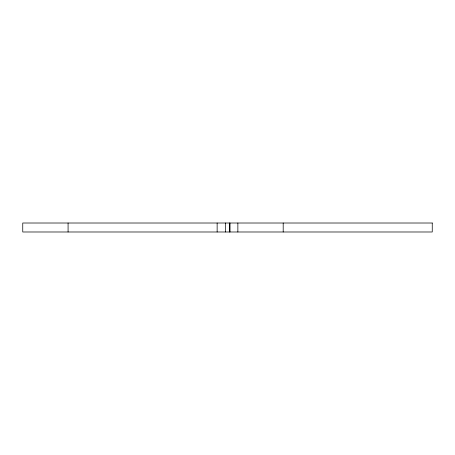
<?xml version="1.0" encoding="UTF-8"?>
<svg xmlns="http://www.w3.org/2000/svg" width="455" height="455" viewBox="0 0 455 455"><rect width="100%" height="100%" fill="white"/><g stroke="black" fill="none" stroke-linecap="round" stroke-linejoin="round"><path stroke-width="0.68" d="M283.192 223.013L283.192 231.987M237.863 223.013L237.863 231.987M229.974 223.013L229.974 231.987M229.712 223.013L229.712 231.987M225.487 223.013L225.487 231.987M217.137 223.013L217.137 231.987M68.079 223.013L68.079 231.987M432.25 223.013L22.75 223.013L22.75 231.987L432.25 231.987L432.25 223.013"/></g></svg>
